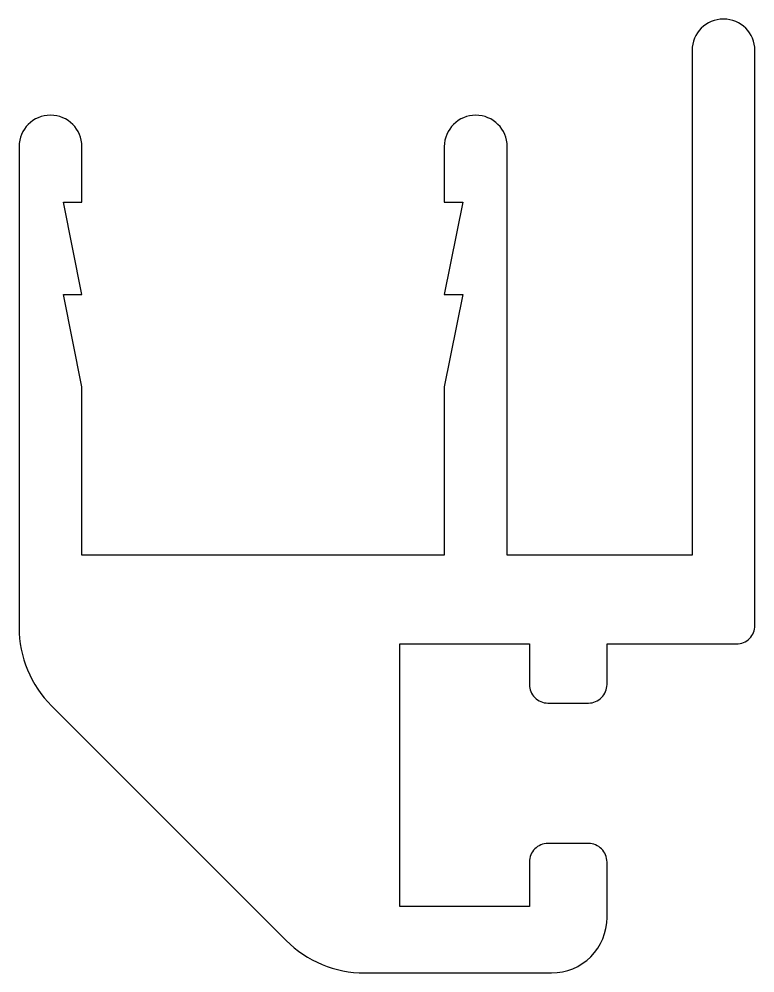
# Model space of a CAD drawing. Extents: x 172.9 to 192.8, y 213.9 to 239.7.
import ezdxf

# ---------------------------------------------------------------- set-up
doc = ezdxf.new("R2010")
doc.units = 0
doc.layers.get('0').update_dxf_attribs({"linetype": 'CONTINUOUS'})

msp = doc.modelspace()

# ---------------------------------------------------------------- linework, layer by layer
msp.add_lwpolyline([(173.807, 221.164), (180.149, 214.822, 0.198912), (182.271, 213.943), (187.328, 213.943, 0.414214), (188.828, 215.443), (188.828, 216.943, 0.414214), (188.328, 217.443), (187.228, 217.443, 0.414214), (186.728, 216.943), (186.728, 215.743), (183.228, 215.743), (183.228, 222.843), (186.728, 222.843), (186.728, 221.743, 0.414214), (187.228, 221.243), (188.328, 221.243, 0.414214), (188.828, 221.743), (188.828, 222.843), (192.328, 222.843, 0.414214), (192.828, 223.343), (192.828, 238.893, 1), (191.128, 238.893), (191.128, 225.243), (186.128, 225.243), (186.128, 236.293, 1), (184.428, 236.293), (184.428, 234.793), (184.928, 234.793), (184.428, 232.293), (184.928, 232.293), (184.428, 229.793), (184.428, 225.243), (174.628, 225.243), (174.628, 229.793), (174.128, 232.293), (174.628, 232.293), (174.128, 234.793), (174.628, 234.793), (174.628, 236.293, 1), (172.928, 236.293), (172.928, 223.286, 0.198912)], format="xyb", close=True)

doc.saveas('drawing.dxf')
